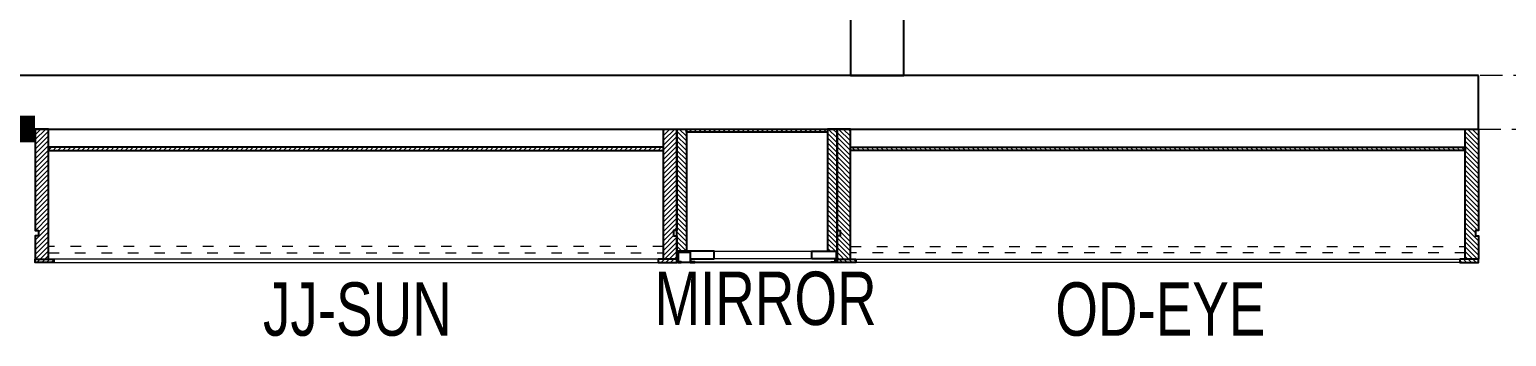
# Model space of a CAD drawing. Header units: feet. Extents: x 9008778 to 9018578, y -5942756 to -5933653.
# Drawn here: x 9013605 to 9016367, y -5935941 to -5935366 of the extents above; entities that cross this region are included whole.
import ezdxf

# ---------------------------------------------------------------- set-up
doc = ezdxf.new("R2010")
doc.units = ezdxf.units.FT
doc.header["$LTSCALE"] = 33
doc.header["$MEASUREMENT"] = 0
doc.linetypes.add('a_p6_plan_L18$0$HIDDEN', pattern=[0.375, 0.25, -0.125])
doc.linetypes.add('ACAD_ISO03W100', pattern=[30, 12, -18])
for name, color, linetype, lineweight in [('LENS-PARTITION', 21, 'Continuous', 25), ('LENS_CURTAIN', 5, 'a_p6_plan_L18$0$HIDDEN', 9), ('LENS_TEXT', 31, 'Continuous', 5), ('LK-FF&E WALL', 1, 'Continuous', 9), ('LK-FLUTTED FINISH', 20, 'Continuous', 30), ('LN-ELEVATION-1', 81, 'Continuous', 25), ('LN-ELEVATION-2', 103, 'Continuous', 20), ('LN-ELEVATION-3', 125, 'Continuous', 18), ('LN-ELEVATION-4', 145, 'Continuous', 13), ('LN-HATCH', 251, 'Continuous', 0), ('PLANO-TXT', 252, 'Continuous', 5)]:
    doc.layers.add(name, color=color, linetype=linetype, lineweight=lineweight)
doc.styles.add('LK TXT', font='GILC____.TTF', dxfattribs={"height": 100})

# ---------------------------------------------------------------- blocks, each defined once
blk = doc.blocks.new('MIRROR')
at = {"layer": 'LN-HATCH', "ltscale": 0.5}
h = blk.add_hatch(dxfattribs=at)
h.set_pattern_fill('ANSI31', color=256, scale=2)
h.set_pattern_definition([(45, (4060433.7416, 1708720.787), (-4.4901280605, 4.4901280605), [])])
h.paths.add_polyline_path([(212.9, 101.3), (230.9, 101.3), (230.9, -127.7), (212.9, -127.7)])
h.paths.add_polyline_path([(230.9, 95.3), (494.9, 95.3), (494.9, 101.3), (230.9, 101.3)])
h.paths.add_polyline_path([(512.9, 101.3), (494.9, 101.3), (494.9, -127.7), (512.9, -127.7)])
at = {"layer": 'Defpoints'}
blk.add_lwpolyline([(512.9, 101.3), (212.9, 101.3), (212.9, -148.7), (512.9, -148.7)], close=True, dxfattribs=at)
at = {"layer": 'LN-ELEVATION-1'}
for points in [[(212.9, 101.3), (230.9, 101.3), (230.9, -127.7), (212.9, -127.7)], [(230.9, 95.3), (494.9, 95.3), (494.9, 101.3), (230.9, 101.3)], [(512.9, 101.3), (494.9, 101.3), (494.9, -127.7), (512.9, -127.7)], [(259.9, -141.7), (259.9, -127.7), (214.9, -127.7), (214.9, -148.7), (223.9, -148.7), (223.9, -147.2), (216.4, -147.2), (216.4, -141.7)], [(442.9, -141.7), (442.9, -127.7), (487.9, -127.7), (487.9, -148.7), (478.9, -148.7), (478.9, -147.2), (486.4, -147.2), (486.4, -141.7)], [(504.9, -148.7), (504.9, -147.2), (509.4, -147.2), (509.4, -129.2), (487.9, -129.2), (487.9, -127.7), (510.9, -127.7), (510.9, -148.7)]]:
    blk.add_lwpolyline(points, close=True, dxfattribs=at)
at = {"layer": 'LN-ELEVATION-2'}
blk.add_lwpolyline([(259.9, -141.7), (442.9, -141.7), (442.9, -127.7), (259.9, -127.7)], close=True, dxfattribs=at)
at = {"layer": 'LN-ELEVATION-2', "color": 4, "lineweight": 0}
blk.add_lwpolyline([(216.4, -141.7), (486.4, -141.7), (486.4, -147.2), (216.4, -147.2)], close=True, dxfattribs=at)
at = {"layer": 'LN-ELEVATION-4', "ltscale": 0.5}
blk.add_line((478.9, -148.7), (223.9, -148.7), dxfattribs=at)
blk = doc.blocks.new('JJ SH 1200')
at = {"layer": 'LN-HATCH', "ltscale": 0.5}
h = blk.add_hatch(dxfattribs=at)
h.set_pattern_fill('ANSI31', color=256, scale=2)
h.set_pattern_definition([(45, (4097187.331, 1708800.267), (-4.4901280605, 4.4901280605), [])])
h.paths.add_polyline_path([(792.1, 220), (792.1, 30), (786.1, 30), (786.1, 20), (792.1, 20), (792.1, -24), (767.1, -24), (767.1, 220)])
h.paths.add_polyline_path([(-382.9, 180), (767.1, 180), (767.1, 186), (-382.9, 186)])
h.paths.add_polyline_path([(757.1, -24), (757.1, -30), (792.1, -30), (792.1, -24)])
h.paths.add_polyline_path([(-407.9, 220), (-407.9, 30), (-401.9, 30), (-401.9, 20), (-407.9, 20), (-407.9, -24), (-382.9, -24), (-382.9, 220)])
h.paths.add_polyline_path([(-372.9, -24), (-372.9, -30), (-407.9, -30), (-407.9, -24)])
at = {"layer": 'LN-ELEVATION-1', "ltscale": 0.5}
for points in [[(-407.9, 220), (-407.9, 30), (-401.9, 30), (-401.9, 20), (-407.9, 20), (-407.9, -24), (-382.9, -24), (-382.9, 220)], [(792.1, 220), (792.1, 30), (786.1, 30), (786.1, 20), (792.1, 20), (792.1, -24), (767.1, -24), (767.1, 220)], [(-382.9, 180), (767.1, 180), (767.1, 186), (-382.9, 186)], [(-372.9, -24), (-372.9, -30), (-407.9, -30), (-407.9, -24)], [(757.1, -24), (757.1, -30), (792.1, -30), (792.1, -24)]]:
    blk.add_lwpolyline(points, close=True, dxfattribs=at)
at = {"layer": 'LN-ELEVATION-3', "ltscale": 0.5}
for p, q in [((767.1, 220), (-382.9, 220)), ((757.1, -24), (-372.9, -24)), ((-372.9, -30), (757.1, -30))]:
    blk.add_line(p, q, dxfattribs=at)
at = {"layer": 'LN-ELEVATION-4', "linetype": 'ACAD_ISO03W100', "ltscale": 0.05}
blk.add_lwpolyline([(767.1, 0), (-382.9, 0), (-382.9, -12), (767.1, -12)], close=True, dxfattribs=at)

msp = doc.modelspace()

# ---------------------------------------------------------------- linework, layer by layer
at = {"layer": 'LENS-PARTITION'}
for points in [[(9015140.4, -5935452.8), (9015240.4, -5935452.8), (9015240.4, -5933902.8), (9015140.4, -5933902.8)], [(9016315.4, -5935452.8), (9013540.4, -5935452.8), (9013540.4, -5935552.8), (9016315.4, -5935552.8)]]:
    msp.add_lwpolyline(points, close=True, dxfattribs=at)
at = {"layer": 'LENS_CURTAIN', "ltscale": 5}
msp.add_lwpolyline([(9017040.4, -5935452.8), (9016315.4, -5935452.8), (9016315.4, -5935552.8), (9017040.4, -5935552.8)], close=True, dxfattribs=at)
at = {"layer": 'LK-FLUTTED FINISH', "linetype": 'ACAD_ISO03W100', "ltscale": 0.05, "const_width": 50}
msp.add_lwpolyline([(9013615.4, -5935552.8), (9010677.9, -5935552.8)], dxfattribs=at)

# ---------------------------------------------------------------- block references
at = {"layer": 'LK-FF&E WALL'}
msp.add_blockref('JJ SH 1200', (9014023.4, -5935772.8), dxfattribs=at)
at = {"layer": 'LK-FF&E WALL', "xscale": -1}
for name, p in [('MIRROR', (9015328.4, -5935654.1)), ('JJ SH 1200', (9015907.5, -5935772.8))]:
    msp.add_blockref(name, p, dxfattribs=at)

# ---------------------------------------------------------------- texts
at = {"layer": 'LENS_TEXT', "linetype": 'Continuous', "ltscale": 3, "insert": (9014981.6, -5935870.6, -23744), "char_height": 100, "width": 324.474, "attachment_point": 5, "style": 'LK TXT'}
msp.add_mtext('{\\C7;MIRROR}', dxfattribs=at)
at = {"layer": 'PLANO-TXT', "linetype": 'Continuous', "ltscale": 3, "char_height": 100, "width": 539.198, "attachment_point": 5, "style": 'LK TXT'}
for s, insert in [('JJ-SUN', (9014218.2, -5935890.7)), ('OD-EYE', (9015720, -5935890.7))]:
    msp.add_mtext(s, dxfattribs=dict(at, insert=insert))

doc.saveas('drawing.dxf')
